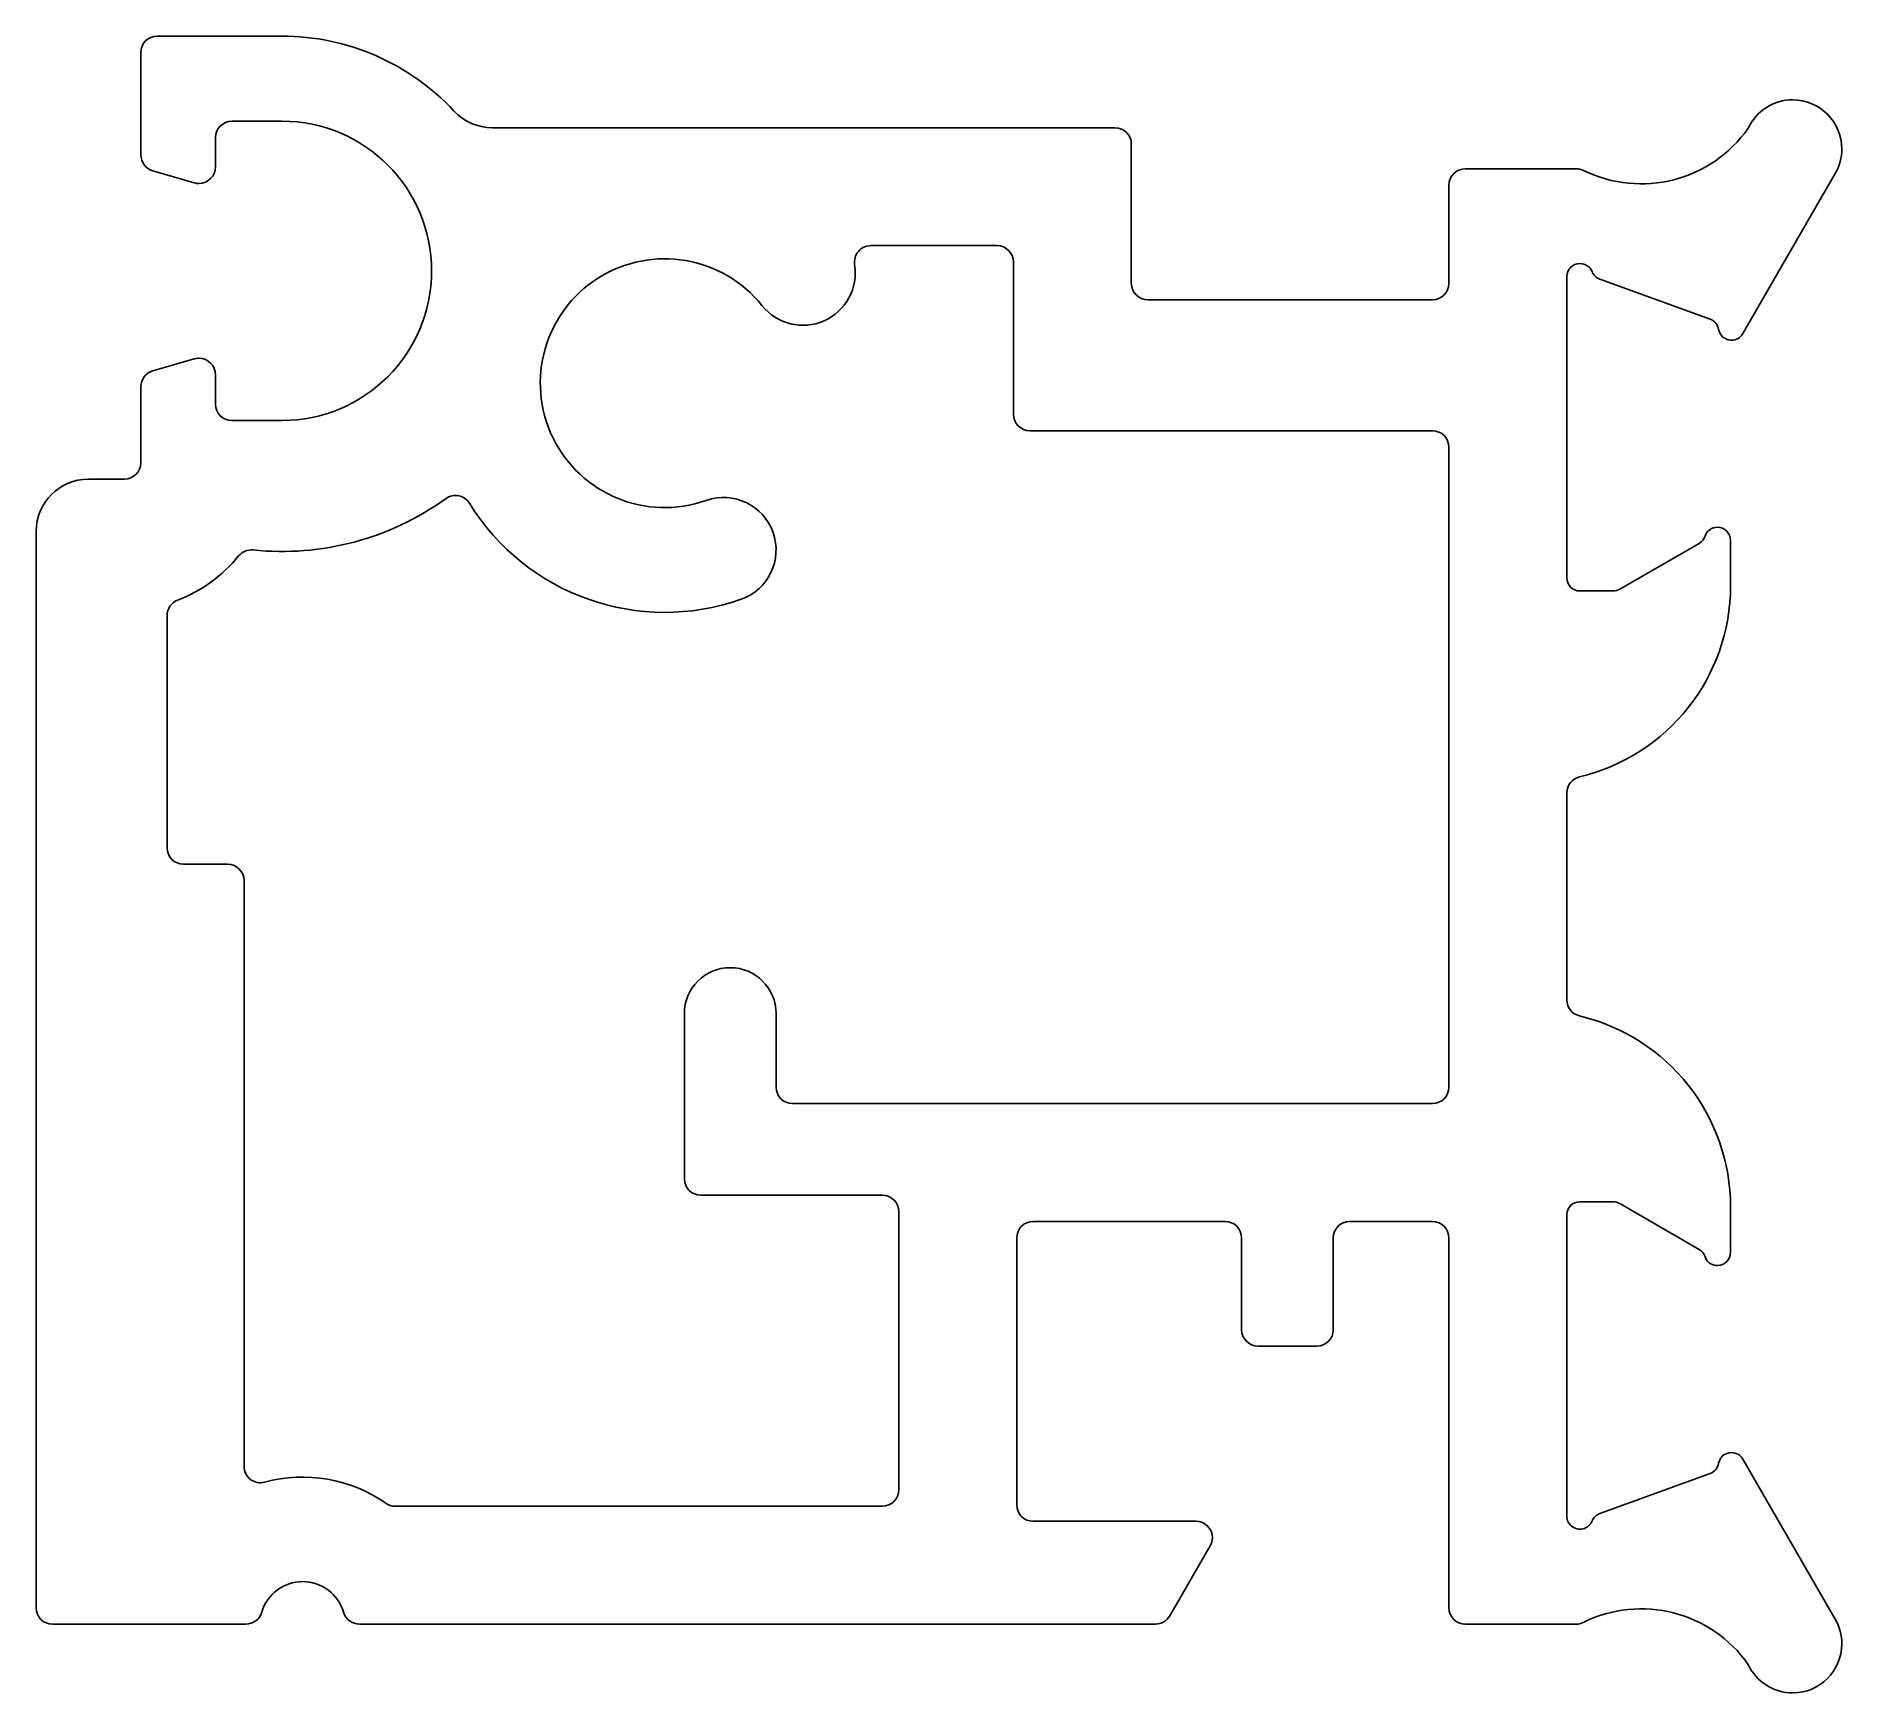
# Model space of a CAD drawing. Header units: inches. Extents: x -11.6 to 16, y -0.9 to 24.4.
import ezdxf

# ---------------------------------------------------------------- set-up
doc = ezdxf.new("R2010")
doc.units = ezdxf.units.IN
doc.header["$MEASUREMENT"] = 0
doc.layers.add('BEAD', color=152, linetype='Continuous')

msp = doc.modelspace()

# ---------------------------------------------------------------- linework, layer by layer
at = {"layer": 'BEAD', "color": 7, "lineweight": -2}
for p, q in [((-7.796, 24.408), (-9.701, 24.408)), ((-9.951, 24.158), (-9.951, 22.594)), ((-8.561, 23.108), (-7.796, 23.108)), ((4.924, 23.008), (-4.583, 23.008)), ((-8.811, 22.411), (-8.811, 22.858)), ((5.174, 20.636), (5.174, 22.758)), ((-9.767, 22.35), (-9.135, 22.167)), ((11.966, 22.382), (10.274, 22.382)), ((10.024, 22.132), (10.024, 20.632)), ((14.513, 19.865), (15.924, 22.31)), ((3.124, 21.208), (1.196, 21.208)), ((3.374, 18.632), (3.374, 20.958)), ((11.824, 16.135), (11.824, 20.735)), ((12.328, 20.697), (14.012, 20.084)), ((9.774, 20.382), (5.428, 20.382)), ((-9.135, 19.479), (-9.767, 19.296)), ((-9.951, 19.052), (-9.951, 17.893)), ((-8.811, 18.788), (-8.811, 19.235)), ((-7.796, 18.538), (-8.561, 18.538)), ((9.774, 18.382), (3.624, 18.382)), ((10.024, 8.357), (10.024, 18.132)), ((-10.201, 17.643), (-10.751, 17.643)), ((-11.551, 16.843), (-11.551, 0.408)), ((13.844, 16.662), (12.632, 15.962)), ((14.324, 16.015), (14.324, 16.708)), ((12.53, 15.935), (12.024, 15.935)), ((-9.551, 15.56), (-9.551, 12.012)), ((11.824, 9.69), (11.824, 12.853)), ((-9.301, 11.762), (-8.626, 11.762)), ((-8.376, 11.512), (-8.376, 2.567)), ((-1.651, 6.957), (-1.651, 9.482)), ((-0.251, 9.482), (-0.251, 8.357)), ((-0.001, 8.107), (9.774, 8.107)), ((1.374, 6.707), (-1.401, 6.707)), ((1.624, 2.212), (1.624, 6.457)), ((11.824, 1.808), (11.824, 6.408)), ((12.024, 6.608), (12.53, 6.608)), ((12.632, 6.581), (13.844, 5.881)), ((14.324, 5.835), (14.324, 6.527)), ((3.674, 6.307), (6.608, 6.307)), ((8.508, 6.307), (9.77, 6.307)), ((3.424, 1.978), (3.424, 6.057)), ((6.858, 6.057), (6.858, 4.654)), ((8.258, 4.654), (8.258, 6.057)), ((10.024, 6.053), (10.024, 0.408)), ((7.108, 4.404), (8.008, 4.404)), ((15.924, 0.233), (14.513, 2.678)), ((14.012, 2.459), (12.328, 1.846)), ((-6.066, 1.958), (1.37, 1.958)), ((6.161, 1.728), (3.674, 1.728)), ((5.761, 0.285), (6.378, 1.353)), ((-11.301, 0.158), (-8.348, 0.158)), ((-6.613, 0.158), (5.541, 0.158)), ((10.274, 0.158), (11.961, 0.158))]:
    msp.add_line(p, q, dxfattribs=at)
for centre, radius, start, end in [((-9.701, 24.158), 0.25, 90, 180), ((-7.796, 20.823), 3.585, 42.9007, 90), ((-4.583, 23.808), 0.8, 222.9007, 269.9999), ((15.274, 22.685), 0.75, 90, 155.025), ((15.274, 22.685), 0.75, 360, 90), ((-8.561, 22.858), 0.25, 90, 180), ((-7.796, 20.823), 2.285, 360, 90), ((4.924, 22.758), 0.25, 360, 90), ((12.959, 24.152), 2, 243.8855, 324.8875), ((15.274, 22.685), 0.75, 330, 0), ((-9.697, 22.594), 0.254, 180, 253.8557), ((-9.065, 22.411), 0.254, 270, 0), ((10.274, 22.132), 0.25, 90, 180), ((11.966, 22.128), 0.254, 63.8855, 90), ((-9.065, 22.411), 0.254, 253.8557, 270), ((-1.951, 19.108), 1.9, 38.6093, 289.4712), ((1.196, 20.958), 0.25, 90, 189.0512), ((3.124, 20.958), 0.25, 360, 90), ((-7.796, 20.823), 2.285, 270, 0), ((0.159, 20.792), 0.8, 218.6093, 9.0511), ((12.024, 20.735), 0.2, 90, 180), ((12.024, 20.735), 0.2, 22.3472, 90), ((12.397, 20.888), 0.203, 202.3472, 250), ((5.428, 20.636), 0.254, 180, 270), ((9.774, 20.632), 0.25, 270, 0), ((13.943, 19.893), 0.203, 10.2629, 70), ((14.339, 19.965), 0.2, 190.2629, 250), ((14.339, 19.965), 0.2, 270, 330), ((14.339, 19.965), 0.2, 250, 270), ((-9.065, 19.235), 0.254, 90, 106.1443), ((-9.065, 19.235), 0.254, 360, 90), ((-9.697, 19.052), 0.254, 106.1443, 180), ((-8.561, 18.788), 0.25, 180, 270), ((3.624, 18.632), 0.25, 180, 270), ((9.774, 18.132), 0.25, 0, 90), ((-10.201, 17.893), 0.25, 270, 0), ((-10.751, 16.843), 0.8, 90, 180), ((-5.145, 17.143), 0.25, 31.5937, 125.7693), ((-7.796, 20.823), 4.285, 264.0741, 305.7693), ((-1.951, 19.108), 3.5, 211.5937, 289.4712), ((-1.051, 16.562), 0.8, 289.4712, 109.4712), ((14.124, 16.708), 0.2, 90, 161.2375), ((14.124, 16.708), 0.2, 360, 90), ((-8.264, 16.312), 0.25, 84.074, 140.7794), ((13.743, 16.838), 0.203, 300, 341.2375), ((-10.201, 17.893), 2.25, 291.1002, 320.7795), ((12.024, 16.135), 0.2, 180, 270), ((11.324, 16.015), 3, 283.3424, 359.9999), ((-9.301, 15.56), 0.25, 111.1002, 180), ((12.53, 16.138), 0.203, 270, 300), ((12.074, 12.853), 0.25, 103.3425, 180), ((-9.301, 12.012), 0.25, 180, 270), ((-8.626, 11.512), 0.25, 360, 90), ((-0.951, 9.482), 0.7, 90, 180), ((-0.951, 9.482), 0.7, 360, 90), ((12.074, 9.69), 0.25, 180, 256.6575), ((11.324, 6.527), 3, 0.0001, 76.6576), ((-0.001, 8.357), 0.25, 180, 270), ((9.774, 8.357), 0.25, 270, 0), ((-1.401, 6.957), 0.25, 180, 270), ((1.374, 6.457), 0.25, 360, 90), ((12.024, 6.408), 0.2, 90, 180), ((12.53, 6.405), 0.203, 60, 90), ((3.674, 6.057), 0.25, 90, 180), ((6.608, 6.057), 0.25, 360, 90), ((8.508, 6.057), 0.25, 90, 180), ((9.77, 6.053), 0.254, 360, 90), ((13.743, 5.705), 0.203, 18.7625, 60), ((14.124, 5.835), 0.2, 270, 0), ((14.124, 5.835), 0.2, 198.7625, 240), ((14.124, 5.835), 0.2, 240, 270), ((7.108, 4.654), 0.25, 180, 270), ((8.008, 4.654), 0.25, 270, 0), ((14.339, 2.578), 0.2, 110, 169.7371), ((14.339, 2.578), 0.2, 30, 110), ((-8.126, 2.567), 0.25, 179.9999, 285.1373), ((13.943, 2.65), 0.203, 290, 349.7371), ((-7.481, 0.183), 2.22, 55.1193, 105.1373), ((1.37, 2.212), 0.254, 270, 0), ((-6.066, 2.212), 0.254, 235.1193, 270), ((3.674, 1.978), 0.25, 180, 270), ((6.161, 1.478), 0.25, 360, 89.9999), ((12.024, 1.808), 0.2, 180, 290), ((12.024, 1.808), 0.2, 290, 337.6528), ((12.397, 1.655), 0.203, 110, 157.6528), ((6.161, 1.478), 0.25, 330, 0), ((-7.481, 0.158), 0.65, 16.3183, 163.6817), ((-11.301, 0.408), 0.25, 180, 270), ((-8.348, 0.412), 0.254, 270, 343.6817), ((-6.613, 0.412), 0.254, 196.3183, 270), ((5.541, 0.412), 0.254, 270, 330), ((10.274, 0.408), 0.25, 180, 270), ((12.959, -1.609), 2, 35.1125, 116.2793), ((11.961, 0.412), 0.254, 270, 296.2793), ((15.274, -0.142), 0.75, 360, 30), ((15.274, -0.142), 0.75, 270, 0), ((15.274, -0.142), 0.75, 204.975, 270)]:
    msp.add_arc(centre, radius, start, end, dxfattribs=at)

doc.saveas('drawing.dxf')
